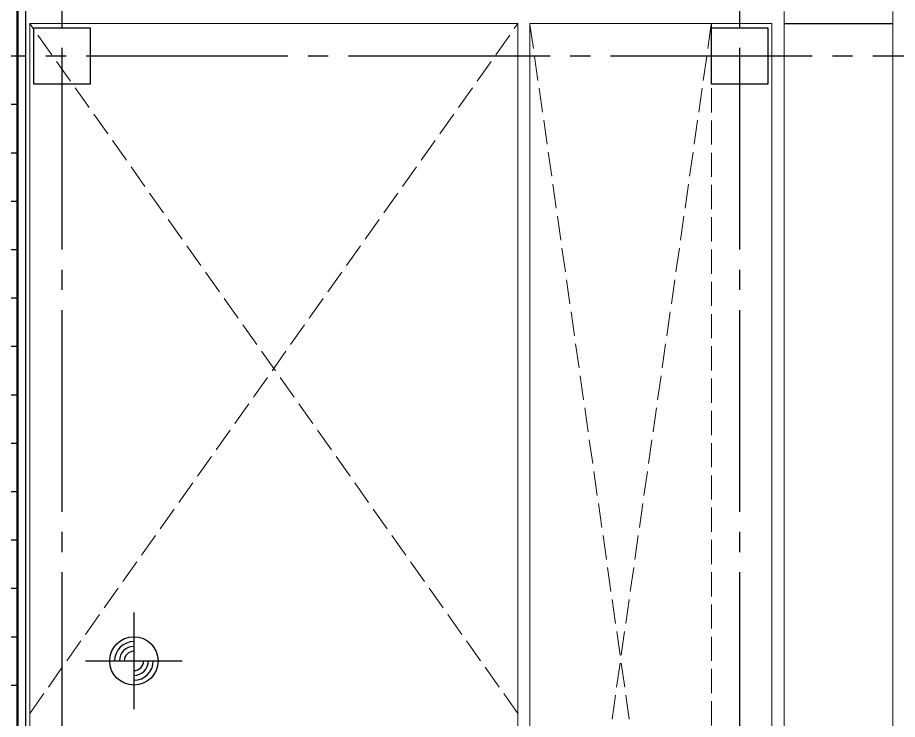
# Model space of a CAD drawing. Extents: x -18489 to 195597, y -1599 to 112111.
# Drawn here: x 16745 to 17836, y 678 to 1547 of the extents above; entities that cross this region are included whole.
import ezdxf
from ezdxf.enums import TextEntityAlignment as Align

# ---------------------------------------------------------------- set-up
doc = ezdxf.new("R2010")
doc.units = 0
doc.header["$LTSCALE"] = 100
doc.linetypes.add('X-S-FAB-L10$0$COL-CEN-LIN', pattern=[3.25, 2.5, -0.25, 0.25, -0.25])
doc.linetypes.add('X-S-FAB-L10$0$HIDDEN', pattern=[0.4, 0.3, -0.1])
for name, color, linetype in [('188K-SM-03-F10-ARCH-PA-Y2257103$0$K-AREA', 53, 'Continuous'), ('188K-SM-03-F10-ARCH-PA-Y2257103$0$K-岩棉 2hr 7.5-單抗', 53, 'Continuous'), ('X-S-FAB-L10$0$0-DIM-INT', 8, 'Continuous'), ('X-S-FAB-L10$0$0-DIM-TXT', 8, 'Continuous'), ('X-S-FAB-L10$0$A-WALL-IN', 8, 'Continuous'), ('X-S-FAB-L10$0$A-WALL-IN.188K', 8, 'Continuous'), ('X-S-FAB-L10$0$BLOCK', 8, 'Continuous'), ('X-S-FAB-L10$0$CCL', 8, 'X-S-FAB-L10$0$COL-CEN-LIN'), ('X-S-FAB-L10$0$COL-S', 8, 'Continuous'), ('X-S-FAB-L10$0$OPEN', 8, 'Continuous'), ('X-S-FAB-L10$0$PEN4', 8, 'Continuous')]:
    doc.layers.add(name, color=color, linetype=linetype)
doc.styles.add('X-S-FAB-L10$0$CHINA', font='simplex.shx', dxfattribs={"width": 0.75, "bigfont": 'chineset.shx'})
doc.styles.add('X-S-FAB-L10$0$Standard', font='', dxfattribs={"width": 0.8})
doc.styles.add('X-S-FAB-L10$0$TG_NOTE_TEXT', font='simplex.shx', dxfattribs={"width": 0.75, "bigfont": 'chineset.shx'})
doc.styles.get('X-S-FAB-L10$0$Standard').set_extended_font_data('Microsoft JhengHei')

# ---------------------------------------------------------------- blocks, each defined once
blk = doc.blocks.new('X-S-FAB-L10$0$FAB2-L05')
at = {"layer": 'X-S-FAB-L10$0$CCL'}
for p, q in [((-9360, 11005), (-9360, 0)), ((-8520, 11005), (-8520, 0)), ((-26880, 2220), (1210, 2220))]:
    blk.add_line(p, q, dxfattribs=at)
at = {"layer": 'X-S-FAB-L10$0$COL-S'}
for points in [[(-9395, 2255), (-9325, 2255), (-9325, 2185), (-9395, 2185)], [(-8555, 2255), (-8485, 2255), (-8485, 2185), (-8555, 2185)]]:
    blk.add_lwpolyline(points, close=True, dxfattribs=at)
blk = doc.blocks.new('X-S-FAB-L10')
at = {"layer": 'X-S-FAB-L10$0$PEN4'}
h = blk.add_hatch(dxfattribs=at)
h.set_pattern_fill('LINE', color=256, scale=480)
h.set_pattern_definition([(0, (0, 0), (0, 60), [])])
h.paths.add_polyline_path([(16745, -35), (15995, -35), (15995, 35), (15925, 35), (15925, -35), (15155, -35), (15155, 35), (15085, 35), (15085, -35), (15155, -35), (15155, -250), (13920, -250), (19914.055, 6000), (21180, 7320), (21180, 5520), (23465, 5520), (23485, 3587.5), (24315, 3587.5), (24315, 1870), (17075, 1870), (17075, 2060), (16745, 2060), (16745, -21.034)])
at = {"layer": 'DefPoints'}
blk.add_lwpolyline([(16745, -35), (15995, -35), (15995, 35), (15925, 35), (15925, -35), (15155, -35), (15155, 35), (15085, 35), (15085, -35), (15155, -35), (15155, -250), (13920, -250), (19914.055, 6000), (21180, 7320), (21180, 5520), (23465, 5520), (23485, 3587.5), (24315, 3587.5), (24315, 1870), (17075, 1870), (17075, 2060), (16745, 2060), (16745, -21.034)], close=True, dxfattribs=at)
at = {"layer": 'X-S-FAB-L10$0$0-DIM-INT'}
for p, q in [((16889.179, 810), (16889.179, 690)), ((16829.179, 750), (16949.179, 750))]:
    blk.add_line(p, q, dxfattribs=at)
blk.add_circle((16889.179, 750), 30, dxfattribs=at)
for radius, start, end in [(24, 90, 180), (18, 90, 180), (12, 90, 180), (24, 270, 0), (18, 270, 0), (12, 270, 0)]:
    blk.add_arc((16889.179, 750), radius, start, end, dxfattribs=at)
at = {"layer": 'X-S-FAB-L10$0$A-WALL-IN', "lineweight": 0}
for p, q in [((16745, 1555), (16745, -44)), ((17695, -35), (17695, 1555)), ((17830, 1555), (17830, 1540)), ((16760, 605), (16760, 1540)), ((16760, 1540), (17365, 1540)), ((17365, 1540), (17365, 605)), ((17380, -44), (17380, 1540)), ((17380, 1540), (17680, 1540)), ((17680, 1540), (17680, -35)), ((17830, 1540), (17830, 117))]:
    blk.add_line(p, q, dxfattribs=at)
at = {"layer": 'X-S-FAB-L10$0$A-WALL-IN.188K'}
blk.add_line((17695, 1540), (17830, 1540), dxfattribs=at)
at = {"layer": 'X-S-FAB-L10$0$COL-S'}
for p, q in [((16765, 1535), (16835, 1535)), ((16765, 1465), (16765, 1535)), ((16835, 1535), (16835, 1465)), ((17605, 1535), (17675, 1535)), ((17605, 1465), (17605, 1535)), ((17675, 1535), (17675, 1465)), ((16835, 1465), (16765, 1465)), ((17675, 1465), (17605, 1465))]:
    blk.add_line(p, q, dxfattribs=at)
at = {"layer": 'X-S-FAB-L10$0$OPEN', "linetype": 'X-S-FAB-L10$0$HIDDEN', "lineweight": 0}
for p, q in [((16760, 685), (17365, 1540)), ((17365, 685), (16760, 1540)), ((17380, -35), (17380, 1540)), ((17380, 1540), (17605, 1540)), ((17380, -35), (17605, 1540)), ((17605, -35), (17380, 1540)), ((17605, 1540), (17605, -35))]:
    blk.add_line(p, q, dxfattribs=at)
at = {"layer": 'X-S-FAB-L10$0$BLOCK'}
blk.add_blockref('X-S-FAB-L10$0$FAB2-L05', (26160, -720), dxfattribs=at)
at = {"style": 'X-S-FAB-L10$0$TG_NOTE_TEXT', "width": 0.5, "flags": 1}
for p in [(7463.301, 9020), (18268.251, 8649), (11197.77, 4800.167), (16485.801, 4800.167), (25420.27, 2635), (13360, 320.001, 0), (7463.301, -33.333)]:
    blk.add_attdef('WH', text='', height=20, dxfattribs=at).set_placement(p, align=Align.BOTTOM_LEFT)
at = {"width": 0.5}
for style, p in [('X-S-FAB-L10$0$TG_NOTE_TEXT', (7585, 9020)), ('X-S-FAB-L10$0$TG_NOTE_TEXT', (18389.95, 8649)), ('X-S-FAB-L10$0$TG_NOTE_TEXT', (11117.5, 4813.5)), ('X-S-FAB-L10$0$TG_NOTE_TEXT', (16607.5, 4813.5)), ('X-S-FAB-L10$0$TG_NOTE_TEXT', (25350, 2635)), ('X-S-FAB-L10$0$Standard', (13129.375, 325.001, 0)), ('X-S-FAB-L10$0$TG_NOTE_TEXT', (7585, -20))]:
    blk.add_attdef('DESC', text='', height=10, dxfattribs=dict(at, style=style)).set_placement(p, align=Align.BOTTOM_LEFT)
for tag, style, p in [('TYPE', 'X-S-FAB-L10$0$TG_NOTE_TEXT', (7619.286, 9020)), ('NO', 'X-S-FAB-L10$0$TG_NOTE_TEXT', (7650.095, 9020)), ('TYPE', 'X-S-FAB-L10$0$TG_NOTE_TEXT', (18424.236, 8649)), ('NO', 'X-S-FAB-L10$0$TG_NOTE_TEXT', (18455.045, 8649)), ('NO', 'X-S-FAB-L10$0$TG_NOTE_TEXT', (11088.595, 4813.5)), ('TYPE', 'X-S-FAB-L10$0$TG_NOTE_TEXT', (11151.786, 4813.5)), ('TYPE', 'X-S-FAB-L10$0$TG_NOTE_TEXT', (16641.786, 4813.5)), ('NO', 'X-S-FAB-L10$0$TG_NOTE_TEXT', (16672.595, 4813.5)), ('NO', 'X-S-FAB-L10$0$TG_NOTE_TEXT', (25313, 2635)), ('TYPE', 'X-S-FAB-L10$0$TG_NOTE_TEXT', (25350, 2635)), ('NO', 'X-S-FAB-L10$0$Standard', (13100, 320.001, 0)), ('TYPE', 'X-S-FAB-L10$0$Standard', (13129.375, 320.001, 0)), ('TYPE', 'X-S-FAB-L10$0$TG_NOTE_TEXT', (7619.286, -20)), ('NO', 'X-S-FAB-L10$0$TG_NOTE_TEXT', (7650.095, -20))]:
    blk.add_attdef(tag, text='', height=10, dxfattribs=dict(at, style=style)).set_placement(p, align=Align.BOTTOM_RIGHT)
at = {"style": 'X-S-FAB-L10$0$TG_NOTE_TEXT', "width": 0.5, "flags": 1}
for rotation, p in [(180, (43, 7480)), (180, (943, 7480)), (90, (24310, 3717.77)), (270, (17080, 1711.699))]:
    blk.add_attdef('WH', text='', height=20, rotation=rotation, dxfattribs=at).set_placement(p, align=Align.BOTTOM_LEFT)
at = {"width": 0.5}
for rotation, style, p in [(180, 'X-S-FAB-L10$0$Standard', (317.625, 7480)), (180, 'X-S-FAB-L10$0$Standard', (1217.625, 7480)), (90, 'X-S-FAB-L10$0$TG_NOTE_TEXT', (24310, 3647.5)), (270, 'X-S-FAB-L10$0$TG_NOTE_TEXT', (17080, 1605))]:
    blk.add_attdef('DESC', text='', height=10, rotation=rotation, dxfattribs=dict(at, style=style)).set_placement(p, align=Align.BOTTOM_LEFT)
for tag, rotation, style, p in [('TYPE', 180, 'X-S-FAB-L10$0$Standard', (317.625, 7480)), ('NO', 180, 'X-S-FAB-L10$0$Standard', (347, 7480)), ('TYPE', 180, 'X-S-FAB-L10$0$Standard', (1217.625, 7480)), ('NO', 180, 'X-S-FAB-L10$0$Standard', (1247, 7480)), ('TYPE', 90, 'X-S-FAB-L10$0$TG_NOTE_TEXT', (24310, 3647.5)), ('NO', 90, 'X-S-FAB-L10$0$TG_NOTE_TEXT', (24310, 3610.5)), ('TYPE', 270, 'X-S-FAB-L10$0$TG_NOTE_TEXT', (17080, 1605)), ('NO', 270, 'X-S-FAB-L10$0$TG_NOTE_TEXT', (17080, 1573))]:
    blk.add_attdef(tag, text='', height=10, rotation=rotation, dxfattribs=dict(at, style=style)).set_placement(p, align=Align.BOTTOM_RIGHT)
at = {"layer": 'X-S-FAB-L10$0$0-DIM-TXT', "style": 'X-S-FAB-L10$0$CHINA', "width": 0.75}
for p in [(667.414, 7855.1, -2689.4), (22627.353, 6728.814), (25644.722, 6728.814), (24778.787, 5569.051), (1118.252, 4980), (417.801, 4594.623), (23874.84, 4355), (22927.43, 4330.122), (23749.869, 3901.367), (417.801, 3765.236), (1118.252, 3730), (417.801, 3115.79), (536.882, 2227.832), (16908.994, 1782.652), (888.445, 880.466), (16977.43, 750), (18878.841, 750), (25641.221, 553.233), (21364.03, 526.894)]:
    blk.add_attdef('HIG', text='', height=80, dxfattribs=at).set_placement(p, align=Align.MIDDLE_LEFT)
blk = doc.blocks.new('188K-SM-03-F10-ARCH-PA-Y2257103')
at = {"layer": '188K-SM-03-F10-ARCH-PA-Y2257103$0$K-AREA', "const_width": 3, "elevation": 0}
blk.add_lwpolyline([(24305, 2070), (16745, 2070), (16745, 315), (14880, 315), (14880, 45), (14160, 45), (14160, 315), (1855, 315)], dxfattribs=at)
at = {"layer": '188K-SM-03-F10-ARCH-PA-Y2257103$0$K-岩棉 2hr 7.5-單抗'}
for p, q in [((16745, 2075), (16745, 310, 0)), ((16755, 2075, 0), (16755, 310, 0))]:
    blk.add_line(p, q, dxfattribs=at)

msp = doc.modelspace()

# ---------------------------------------------------------------- block references
for name in ['X-S-FAB-L10', '188K-SM-03-F10-ARCH-PA-Y2257103']:
    msp.add_blockref(name, (0, 0))

doc.saveas('drawing.dxf')
